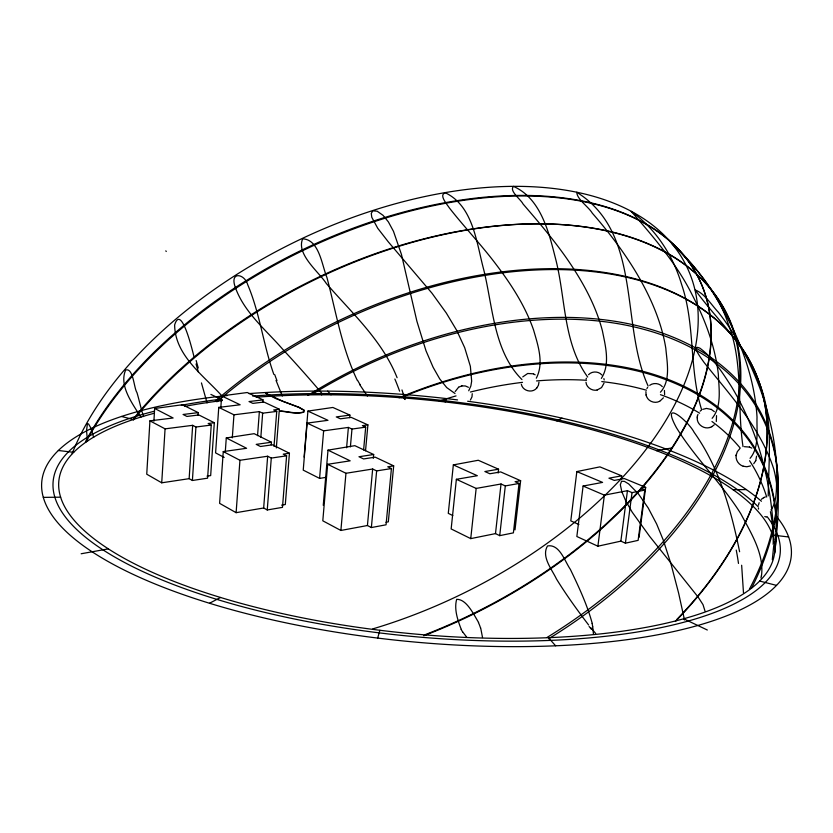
<?xml version="1.0" encoding="UTF-8"?>
<svg xmlns="http://www.w3.org/2000/svg" width="833" height="833" viewBox="0 0 833 833"><rect width="100%" height="100%" fill="white"/><g stroke="black" fill="none" stroke-linecap="round" stroke-linejoin="round"><path stroke-width="1.25" d="M303.795 409.951L303.785 411.95C296.131 414.199 287.958 411.44 280.221 410.94L280.2 411.19C287.937 411.689 296.111 414.449 303.764 412.189L303.795 409.951L298.755 407.129L283.355 401.516L265.602 393.238L276.046 398.705L298.735 407.379L303.774 410.19M683.768 618.398L684.507 619.96L678.624 593.117L671.023 564.097L663.276 540.076L656.643 523.999L648.209 507.963L638.474 493.959L628.665 483.931L624.417 481.37L621.543 481.276L620.325 484.744L621.793 491.616L625.812 501.049L632.216 512.191L649.501 536.192L698.137 597.084L703.01 604.643L704.989 611.005M697.211 417.697L697.388 416.208M697.211 417.822C696.784 424.299 703.833 429.474 709.893 427.485M755.729 460.774L756.562 456.182M773.753 545.428L772.306 559.703M153.897 421.196L154.657 408.472L173.129 417.989L149.93 420.852L146.743 474.206L161.727 482.807L189.143 478.663L192.392 480.485L207.594 478.173L211.238 425.049L208.177 423.508L214.32 422.727L210.666 475.591L207.001 476.143M161.727 482.807L165.069 428.849L149.93 420.852M189.143 478.663L192.662 425.33L165.069 428.849M192.392 480.485L195.942 427.017L192.662 425.33M198.067 415.167L198.233 412.627L182.469 404.744L154.657 408.472M736.101 455.516C735.529 460.274 738.85 465.033 743.432 466.313M220.839 407.368L221.63 395.914L240.154 404.776L218.756 407.379L215.591 452.902L224.192 457.432M225.264 452.204L226.274 437.95L246.589 448.289L223.265 451.58L219.61 503.351L236.114 512.67L263.665 507.995L267.247 509.963L282.481 507.359L286.604 455.818L283.251 454.141L289.426 453.235L285.303 504.527L281.627 505.152M232.303 437.814L233.958 414.803L218.756 407.379M236.114 512.67L239.946 460.285L223.265 451.58M257.553 435.638L259.365 411.617L233.958 414.803M262.822 402.412L263.02 399.871L247.276 392.52L221.63 395.914M260.833 437.263L262.655 413.189L259.365 411.617M263.665 507.995L267.664 456.234L239.946 460.285M271.235 444.832L271.443 442.24L254.159 433.681L226.274 437.95M267.247 509.963L271.287 458.077L267.664 456.234M274.005 446.384L276.733 411.408L273.682 409.971L279.357 409.253L276.327 447.946M304.118 457.088L307.908 411.096L332.867 407.462L349.902 415.105L349.673 417.656M307.908 411.096L327.973 420.321L307.106 423.112L303.233 470.135L319.591 478.392L325.745 477.403M319.591 478.392L323.631 430.848L307.106 423.112M323.266 505.319L328.004 450.153L354.837 445.676L373.673 454.506L373.309 458.348M328.004 450.153L350.172 460.826L327.661 464.293L322.798 520.812L340.884 530.465L367.426 525.519L371.362 527.549L386.054 524.8L391.416 468.542L387.761 466.803L393.686 465.855L388.324 521.833L385.971 522.281M346.59 447.758L348.392 427.423L323.631 430.848M340.884 530.465L345.955 473.279L327.661 464.293M350.391 446.894L351.974 429.057L348.392 427.423M363.615 449.935L365.687 427.152L362.386 425.653L367.905 424.892L365.531 450.788M367.426 525.519L372.663 469.021L345.955 473.279M371.362 527.549L376.641 470.916L372.663 469.021M498.144 473.029L498.561 469.208L478.267 460.264L453.339 464.897L448.279 513.357L452.808 515.544M453.339 464.897L477.33 475.716L456.369 479.308L451.153 528.934L470.739 538.618L495.489 533.609L499.717 535.65L513.399 532.86L519.042 483.463L515.086 481.703L520.635 480.714L515.002 529.882M470.739 538.618L476.164 488.419L456.369 479.308M495.489 533.609L501.029 483.994L476.164 488.419M499.717 535.65L505.308 485.92L501.029 483.994M736.143 455.182L737.32 451.663L739.683 448.841M736.08 455.651L736.153 455.047M621.179 479.621L621.668 475.83L599.927 466.876L576.842 471.572L570.792 520.854L578.893 524.519M576.842 471.572L602.582 482.401L583.1 486.035L576.852 536.504L597.896 546.209L620.866 541.138L625.406 543.189L638.12 540.367L644.794 490.116L640.535 488.357L645.679 487.367L639.036 537.368M597.896 546.209L604.373 495.146L627.447 490.679L632.028 492.615L644.794 490.116M620.866 541.138L627.447 490.679M470.437 399.996L471.999 396.831L472.238 393.707M625.406 543.189L632.028 492.615M645.919 391.625L646.085 395.071M664.619 394.665L664.432 390.458M758.436 505.183L759.144 502.674M774.503 547.666C778.543 521.822 780.479 494.719 773.795 469.166C760.623 427.923 730.468 395.56 704.031 362.386C702.802 360.522 689.672 343.446 699.949 348.204C713.329 358.2 722.523 372.695 731.447 386.564C759.155 432.525 772.389 486.222 773.826 539.617M697.46 415.875L697.919 414.449M697.367 416.333L697.492 415.761M761.497 575.634C764.278 553.549 750.679 532.433 740.766 513.669C721.659 483.255 695.243 458.181 676.386 427.61C660.007 397.383 688.652 421.436 694.076 432.265C719.16 467.407 731.135 509.942 739.61 551.748M586.12 379.098L586.39 378.161M603.998 383.222L601.541 387.595L597.126 390.011M377.672 638.078L379.9 630.279M445.166 401.954L446.134 398.559M455.172 391.552L458.598 387.23M716.297 421.54L716.536 415.615M755.781 460.649L753.73 463.721M646.897 388.563L647.668 387.335M468.719 390.771L470.874 385.929L471.665 381.129L470.364 366.301L464.689 347.694L456.703 330.378L446.29 313.01L431.973 293.195L388.417 242.007L377.734 228.263L371.778 217.267L371.268 213.331L372.872 210.832L377.193 211.228L383.045 215.331L388.365 221.859L393.488 231.345L401.454 254.429L416.906 321.278L425.986 350.755L433.118 367.28L439.741 378.932L446.717 387.574L454.995 393.499M536.296 378.192C544.188 363.146 537.941 345.164 533.568 329.972C525.123 305.669 510.9 283.866 495.396 263.53C480.891 244.361 464.262 226.951 449.445 208.042C447.394 204.772 438.085 194.36 445.582 192.912C473.352 206.303 476.507 242.903 483.661 269.423C492.897 306.357 493.542 351.255 521.947 379.556M663.422 397.789L659.871 401.173M522.76 376.901L527.706 373.486L533.318 373.819M601.353 378.411C610.422 364.292 605.424 345.997 602.384 330.732C595.689 305.159 582.694 281.71 567.825 260.031C554.226 240.3 538.628 222.078 523.009 203.939C521.114 199.649 508.724 190.778 513.503 186.405C540.471 198.316 548.655 231.407 555.257 257.48C565.836 297.048 562.712 342.779 587.702 377.047M521.343 384.273C522.687 391.114 532.454 393.488 536.775 388.011M536.702 388.095L538.399 385.304L538.982 382.18M588.525 374.704C592.003 370.966 598.542 371.122 601.863 374.975M714.235 424.84L711.694 426.756M761.404 499.373L762.237 498.634M700.168 411.148L701.313 410.211M712.142 418.322C722.096 406.317 718.837 388.48 718.317 374.027C715.078 346.226 705.145 319.58 692.202 294.913C677 264.051 652.812 236.28 631.216 211.343C655.779 228.908 673.022 255.512 681.561 284.313C695.493 324.776 688.953 368.957 701.584 409.597M660.423 392.228C670.94 380.619 667.035 362.574 665.827 348.381C661.527 321.746 650.386 296.683 636.787 273.568C623.969 252.076 608.798 232.043 592.346 213.217C588.525 206.751 576.936 199.285 576.738 192.256C642.743 233.313 619.96 324.537 648.126 386.023M762.487 498.436L763.674 497.676M649.698 385.335C653.447 382.493 659.215 383.097 662.308 386.627M403.849 397.987L405.046 399.507L401.975 389.938M458.837 387.074L461.94 385.898M750.085 458.317C759.363 447.342 756.572 430.515 757.02 417.073C755.292 388.48 747.128 360.543 735.529 334.46C720.076 300.932 699.835 268.632 672.158 243.861C695.42 266.966 717.931 292.321 728.323 324.141C743.619 363.271 736.882 405.963 743.005 446.613M763.944 497.53L765.34 496.937M763.528 497.749L764.069 497.468M646.658 396.747C648.678 401.579 654.998 403.776 659.601 401.308M209.52 603.259L220.537 597.469M556.798 420.894L562.015 418.166M709.778 427.516L711.809 426.694M702.771 409.357L706.374 408.441M750.512 465.918L746.868 466.751L743.203 466.251M770.962 510.046C778.209 499.956 775.877 485.108 776.825 473.154C776.21 444.124 769.89 415.375 759.883 388.178C749.679 361.095 736.299 334.981 718.317 312.208C711.351 304.888 704.551 293.351 695.263 290.019C715.526 318.216 742.901 342.165 755.968 375.371C774.388 412.939 768.62 455.599 768.234 495.906M597.24 389.979C592.659 391.364 586.297 387.647 585.974 382.232M621.668 475.83L608.944 478.184L614.275 480.412L624.313 478.538L645.679 487.367M81.155 553.758L108.373 548.874M656.529 450.674L672.096 447.883M505.308 485.92L519.042 483.463M498.561 469.208L484.879 471.53L489.866 473.758L500.664 471.905L520.635 480.714M744.369 446.686L749.544 447.071M461.826 385.918L465.314 385.96L468.417 387.293M376.641 470.916L391.416 468.542M373.673 454.506L358.971 456.744L363.604 458.941L375.204 457.15L393.686 465.855M271.287 458.077L286.604 455.818M351.974 429.057L365.687 427.152M271.443 442.24L256.21 444.374L260.437 446.498L272.453 444.801L289.426 453.235M349.902 415.105L336.261 416.916L340.437 418.812L351.203 417.375L367.905 424.892M195.942 427.017L211.238 425.049M262.655 413.189L276.733 411.408M198.233 412.627L183.073 414.48L186.925 416.438L198.879 414.969L214.32 422.727M263.02 399.871L249.025 401.558L252.888 403.38L263.926 402.037L279.357 409.253M706.54 408.441L711.403 409.461M43.316 497.374L60.642 497.186M733.092 489.731L746.306 489.585M58.352 450.497L73.71 452.319M772.535 535.067L788.632 536.973M121.503 416.469L133.28 419.509M759.644 581.049L776.512 585.391M766.433 517.095L764.798 516.522M749.419 447.029L751.783 448.133M533.516 373.902L535.14 374.798M583.1 486.035L604.373 495.146M210.895 394.415L222.369 399.861M683.664 618.784L707.321 630.008M711.299 409.409L714.329 411.648M222.015 396.008C203.419 375.267 175.013 355.514 174.628 324.953C181.448 302.796 193.037 353.359 193.933 356.389M140.902 417.323C133.103 404.349 118.609 385.971 125.658 370.029C133.405 367.468 133.894 388.261 136.945 392.551C139.35 400.496 140.892 408.711 143.557 416.562M327.723 391.125L331.024 394.821M548.374 637.682L555.632 645.794M595.699 633.486L590.836 627.738M466.647 637.089L462.659 631.862M588.639 625C577.279 610.12 566.284 594.908 556.444 578.956C551.946 569.387 541.106 556.673 547.51 545.948C559.62 543.741 564.847 561.463 570.376 569.397C578.789 586.88 587.15 604.654 592.232 623.438M367.405 396.019L359.95 384.961M87.548 441.167L86.528 430.828L87.434 423.508L88.652 424.112L90.818 427.975L93.671 437.46M357.357 380.494C341.759 348.017 336.084 311.969 326.9 277.389C321.871 265.3 319.32 239.56 302.671 238.832C295.934 254.159 318.831 271.85 326.286 283.449C351.974 313.083 382.305 340.458 397.102 377.703M478.611 622.47C473.79 614.744 466.615 599 456.661 599.344C453.933 609.194 457.681 620.023 461.222 629.332M646.054 394.957L646.533 396.446M282.314 396.008L276.035 380.41M321.59 394.894C323.704 394.238 319.018 390.635 318.206 389.042C306.554 375.391 294.538 362.053 282.366 348.871C265.238 329.222 243.257 311.5 234.833 285.958C230.2 271.173 244.735 273.765 247.734 284.751C259.938 313.479 263.363 345.039 273.828 374.381M480.672 627.915L482.536 637.557M198.306 371.935L196.057 363.99M201.451 382.93L207.053 402.901M603.894 378.599L604.175 379.973M758.394 507.953L758.592 509.078M593.398 633.778L592.742 626.655M741.651 565.243L743.484 592.888M256.085 397.226A359.669 117.047 5.7 0 1 774.159 541.335A359.669 117.047 5.7 0 1 296.1 616.555A359.669 117.047 5.7 0 1 154.282 413.241M184.437 406.442A359.669 117.047 5.7 0 1 222.213 400.569M775.575 515.367A376.578 122.795 5.7 0 1 552.373 645.929A376.578 122.795 5.7 0 1 78.864 542.387A376.578 122.795 5.7 0 1 227.482 395.508M248.921 393.603A376.578 122.795 5.7 0 1 457.546 399.923M467.657 401.235A376.578 122.795 5.7 0 1 761.424 501.247M767.089 516.627A365.291 118.952 5.7 0 1 327.713 625.281A365.291 118.952 5.7 0 1 154.334 411.221M181.313 405.286A365.291 118.952 5.7 0 1 220.974 399.194M252.701 396.091A365.291 118.952 5.7 0 1 758.197 506.735M749.544 460.722A316.738 211.957 -25.9 0 1 766.693 497.051M770.4 511.67A316.738 211.957 -25.9 0 1 773.326 537.524M439.324 401.069A316.738 211.957 -25.9 0 1 456.036 395.914M470.426 392.031A316.738 211.957 -25.9 0 1 522.52 382.347M536.535 380.931A316.738 211.957 -25.9 0 1 586.536 380.285M601.78 381.587A316.738 211.957 -25.9 0 1 646.439 390.219M660.444 394.675A316.738 211.957 -25.9 0 1 699.637 413.199M711.965 421.508A316.738 211.957 -25.9 0 1 740.235 448.123M400.975 397.612A325.422 216.361 -26.1 0 1 774.523 553.237M311.875 394.446A344.945 223.692 -26.4 0 1 677.895 341.27A344.945 223.692 -26.4 0 1 751.678 587.879M215.268 401.152A358.679 223.973 -26.4 0 1 675.875 293.664A358.679 223.973 -26.4 0 1 675.407 621.408M133.488 418.78A358.627 214.383 -26.3 0 1 663.214 251.149A358.627 214.383 -26.3 0 1 548.624 638.796M85.424 441.865A348.923 201.211 -26.3 0 1 457.931 200.514A348.923 201.211 -26.3 0 1 710.788 345.424A348.923 201.211 -26.3 0 1 423.747 635.756M72.127 453.6A343.248 194.818 -26.3 0 1 441.511 193.256A343.248 194.818 -26.3 0 1 696.346 341.894A343.248 194.818 -26.3 0 1 372.715 628.915M86.038 442A349.027 200.451 -26.3 0 1 458.098 201.159A349.027 200.451 -26.3 0 1 710.674 344.289A349.027 200.451 -26.3 0 1 425.673 634.454M133.322 420.082A358.565 213.071 -26.5 0 1 662.745 250.65A358.565 213.071 -26.5 0 1 547.271 637.318M216.882 401.818A358.617 223.129 -26.5 0 1 675.844 293.997A358.617 223.129 -26.5 0 1 676.511 619.752M307.939 395.404A345.716 223.296 -26.5 0 1 678.104 339.302A345.716 223.296 -26.5 0 1 749.45 589.077M399.08 397.789A325.953 216.257 -26.2 0 1 774.471 553.706M462.617 631.893A31.55 27.291 -60.7 0 1 461.17 629.373M478.413 622.532A50.907 44.034 14.5 0 1 480.506 627.936M591.336 629.175A65.661 12.047 60.9 0 1 589.108 626.458M592.117 623.417A42.65 28.78 40.1 0 1 592.648 626.635M760.966 578.092A27.312 12.839 -50.9 0 1 761.362 575.697M736.247 550.092A247.516 121.941 56.2 0 1 738.486 563.441M773.201 538.566A114.996 30.332 72.6 0 1 773.18 544.407M360.241 384.856A79.885 62.454 34.1 0 1 357.659 380.421M394.863 379.015A267.393 234.75 -70.6 0 1 399.611 391.156M276.973 380.65A146.993 67.588 55.3 0 1 274.755 374.673M165.757 250.92A291.54 6.123 74.9 0 1 166.256 251.472M198.264 368.03A264.738 28.239 69.7 0 1 196.151 360.543"/></g></svg>
